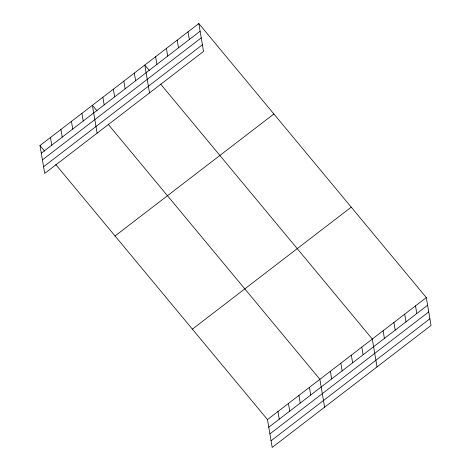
<?xml version="1.0" encoding="UTF-8"?>
<svg xmlns="http://www.w3.org/2000/svg" width="471" height="471" viewBox="0 0 471 471"><rect width="100%" height="100%" fill="white"/><g stroke="black" fill="none" stroke-linecap="round" stroke-linejoin="round"><path stroke-width="0.71" d="M198.815 23.55L203.531 51.421L44.698 173.422L39.982 145.551L198.815 23.55L426.302 297.578L431.018 325.449L272.185 447.45L267.469 419.579L55.737 164.526M41.277 153.21L200.11 31.216M42.408 159.881L201.241 37.88M43.568 166.752L202.4 44.751M115.054 235.977L273.887 113.982M192.398 329.147L351.231 207.152M267.469 419.579L426.302 297.578M268.764 427.238L427.597 305.243M269.895 433.909L428.728 311.914M271.055 440.779L429.888 318.785M149.448 70.609L144.809 65.027L149.525 92.899M160.57 84.009L372.302 339.061L377.018 366.933M97.032 110.873L92.398 105.286L97.108 133.158M108.153 124.267L319.886 379.32L324.601 407.191M39.982 145.551L44.615 151.132M415.504 305.873L416.8 313.539M404.701 314.175L405.996 321.834M393.903 322.47L395.198 330.13M383.1 330.766L384.395 338.425M361.816 347.109L363.112 354.775M351.337 355.163L352.632 362.829M340.851 363.218L342.146 370.877M330.371 371.266L331.666 378.931M309.406 387.368L310.701 395.034M298.92 395.422L300.215 403.088M288.435 403.476L289.736 411.136M277.955 411.524L279.25 419.19M188.011 31.845L189.313 39.511M177.214 40.141L178.509 47.806M166.41 48.436L167.711 56.102M155.613 56.732L156.908 64.397M134.329 73.082L135.624 80.741M123.844 81.136L125.139 88.795M113.364 89.184L114.659 96.849M102.878 97.238L104.173 104.898M81.913 113.34L83.208 121.006M71.433 121.394L72.728 129.054M60.947 129.443L62.243 137.108M50.468 137.497L51.763 145.156"/></g></svg>
